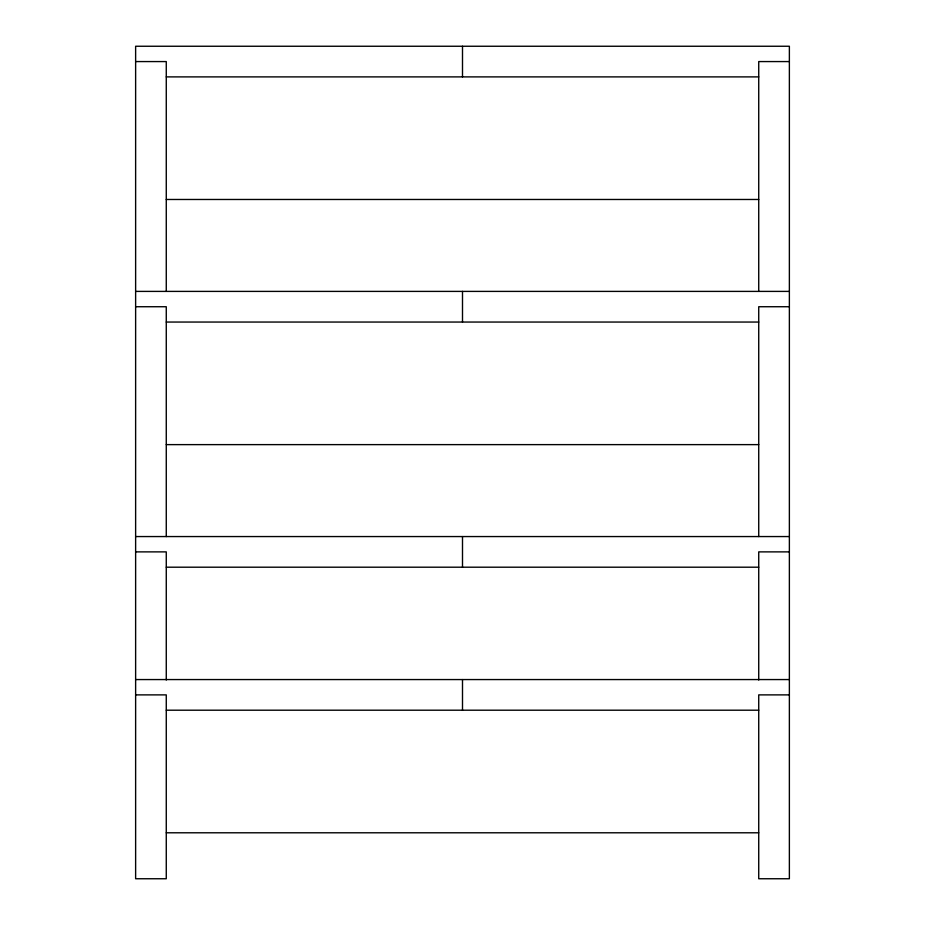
<?xml version="1.0" encoding="UTF-8"?>
<svg xmlns="http://www.w3.org/2000/svg" width="925" height="925" viewBox="0 0 925 925"><rect width="100%" height="100%" fill="white"/><g stroke="black" fill="none" stroke-linecap="round" stroke-linejoin="round"><path stroke-width="1.39" d="M135.628 61.57L166.269 61.57L166.269 291.132M789.372 61.57L758.731 61.57L758.731 291.132M166.269 76.891L758.731 76.891M166.269 199.476L758.731 199.476M135.628 291.398L789.372 291.398M135.628 306.73L166.269 306.73L166.269 536.569M789.372 306.73L758.731 306.73L758.731 536.569M166.269 322.05L758.731 322.05M166.269 444.624L758.731 444.624M135.628 536.558L789.372 536.558M135.628 551.878L166.269 551.878L166.269 680.037M789.372 551.878L758.731 551.878L758.731 680.037M166.269 567.198L758.731 567.198M135.628 679.563L789.372 679.563M135.628 694.883L166.269 694.883L166.269 878.75L135.628 878.75L135.628 46.25L789.372 46.25L789.372 878.75L758.731 878.75L758.731 694.883L789.372 694.883M166.269 710.203L758.731 710.203M166.269 832.789L758.731 832.789M462.5 46.25L462.5 76.891M462.5 291.398L462.5 322.05M462.5 536.558L462.5 567.198M462.5 679.563L462.5 710.203"/></g></svg>
